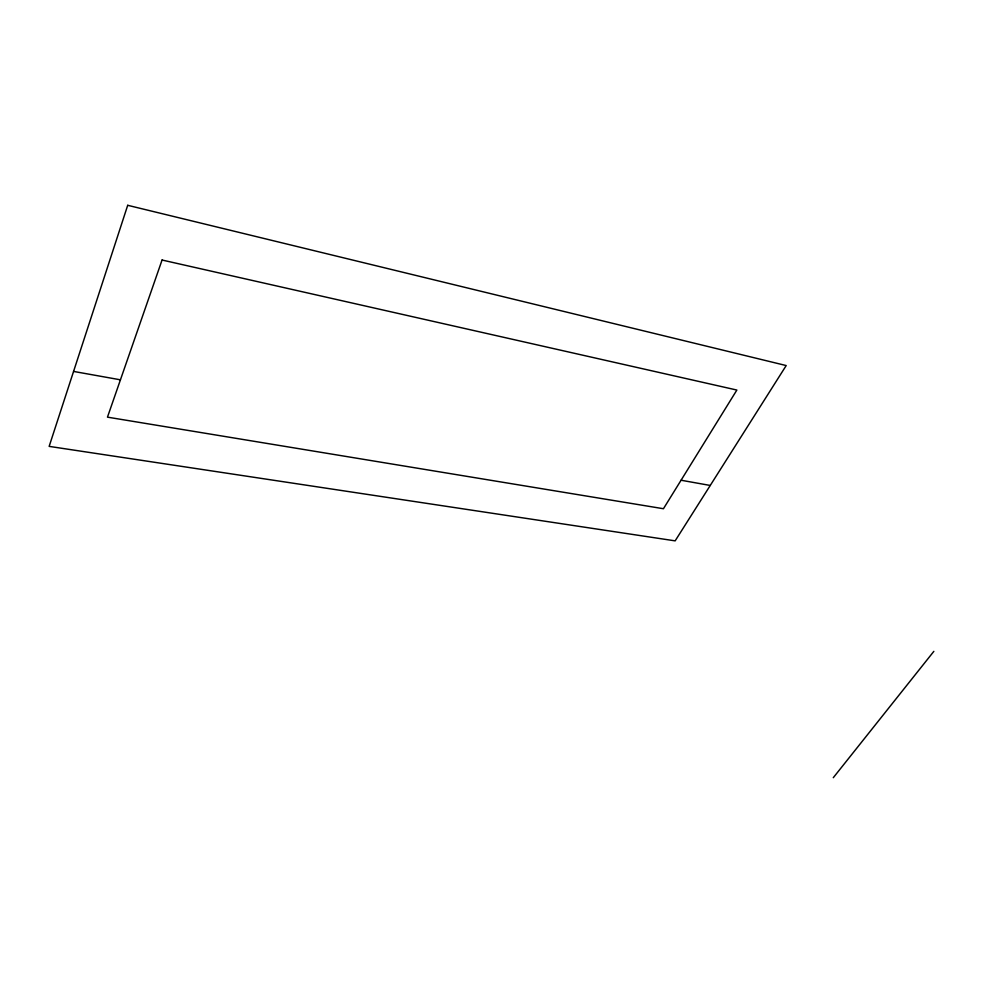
<?xml version="1.0" encoding="UTF-8"?>
<svg xmlns="http://www.w3.org/2000/svg" width="983" height="983" viewBox="0 0 983 983"><rect width="100%" height="100%" fill="white"/><g stroke="black" fill="none" stroke-linecap="round" stroke-linejoin="round"><path stroke-width="1.47" d="M833.277 777.7L933.85 651.348M73.578 371.427L120.43 379.819M681.072 480.232L710.242 485.455M127.704 205.3L49.15 446.38L675.149 540.859L786.203 365.553L127.704 205.3M162.06 260.028L107.466 417.148L663.439 508.727L736.869 390.054L162.06 260.028"/></g></svg>
